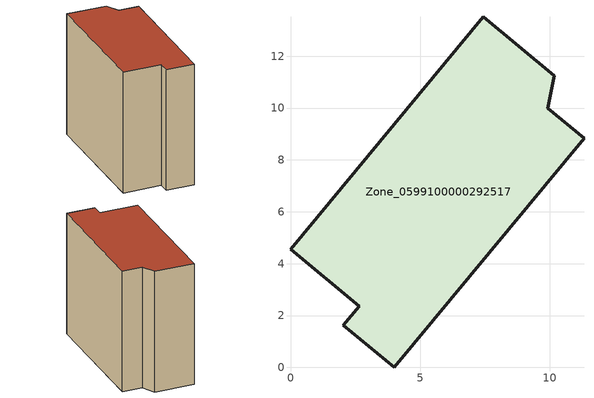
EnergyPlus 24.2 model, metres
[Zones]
Zone_0599100000292517
 floor ground (C_G): 2.04,1.62 2.65,2.36 0,4.55 7.43,13.53 10.17,11.24 9.92,10 11.32,8.84 4,0 z0
 wall outside (C_F): 2.65,2.36 2.04,1.62 4,0 11.32,8.84 9.92,10 10.17,11.24 7.43,13.53 0,4.55 2.65,2.36 z0:11.16
 roof outside (C_R): 7.43,13.53 0,4.55 2.65,2.36 2.04,1.62 4,0 11.32,8.84 9.92,10 10.17,11.24 z11.16
[BUILDING]
Pand.0599100000292517: North Axis=0; Terrain=City; Loads Convergence Tolerance Value=0.04; Temperature Convergence Tolerance Value=0.4; Solar Distribution=FullExterior; Maximum Number of Warmup Days=25; Minimum Number of Warmup Days=1
[Site:Location]
Rotterdam.The.Hague.AP_ZH_NLD Design_Conditions: Latitude=51.96; Longitude=4.45; Time Zone=1; Elevation=-4.5
[SITE:GROUNDTEMPERATURE:BUILDINGSURFACE]
18, 18, 18, 18, 18, 18, 18, 18, 18, 18, 18, 18
[MATERIAL] Thermal Absorptance=0.9; Solar Absorptance=0.7; Visible Absorptance=0.7
Name | Roughness | Thickness | Conductivity | Density | Specific Heat
G.TI.1946 | MediumSmooth | 0.15 | 1 | 540 | 1210
F.TI.1946 | Rough | 0.3 | 0.857143 | 1920 | 840
R.TI.1946 | MediumRough | 0.2 | 0.1 | 1500 | 1000
[CONSTRUCTION]
C_G: G.TI.1946
C_F: F.TI.1946
C_R: R.TI.1946
[ZONE]
Zone_0599100000292517: Type=1; Multiplier=1; Ceiling Height=Autocalculate; Volume=Autocalculate; Floor Area=autocalculate; Part of Total Floor Area=Yes
[ZONEINFILTRATION:DESIGNFLOWRATE]
Infil_Zone_0599100000292517: Zone or ZoneList or Space or SpaceList=Zone_0599100000292517; Schedule=AlwaysOn; Design Flow Rate Calculation Method=Flow/Area; Flow Rate per Floor Area=0.003; Constant Term Coefficient=1; Temperature Term Coefficient=0; Velocity Term Coefficient=0; Velocity Squared Term Coefficient=0
[HVACTEMPLATE:ZONE:IDEALLOADSAIRSYSTEM]
Zone_0599100000292517: Maximum Heating Supply Air Temperature=50; Minimum Cooling Supply Air Temperature=13; Maximum Heating Supply Air Humidity Ratio=0.0156; Minimum Cooling Supply Air Humidity Ratio=0.0077; Heating Limit=NoLimit; Cooling Limit=NoLimit; Dehumidification Control Type=ConstantSensibleHeatRatio; Cooling Sensible Heat Ratio=0.7; Dehumidification Setpoint=60; Humidification Control Type=None; Humidification Setpoint=30; Outdoor Air Method=None; Outdoor Air Flow Rate per Person=0.00944; Outdoor Air Flow Rate per Zone Floor Area=0; Outdoor Air Flow Rate per Zone=0; Demand Controlled Ventilation Type=None; Outdoor Air Economizer Type=NoEconomizer; Heat Recovery Type=None; Sensible Heat Recovery Effectiveness=0.7; Latent Heat Recovery Effectiveness=0.65
[ZONECONTROL:THERMOSTAT]
ThermostatControl_Zone_0599100000292517: Zone or ZoneList=Zone_0599100000292517; Control Type Schedule=DualSetpointControlType; Control 1=Thermostat_Zone_0599100000292517; Temperature Difference Between Cutout And Setpoint=0
[THERMOSTATSETPOINT:DUALSETPOINT]
Thermostat_Zone_0599100000292517: Heating Setpoint Temperature Schedule=HeatingSetpoint_Zone_0599100000292517; Cooling Setpoint Temperature Schedule=CoolingSetpoint_Zone_0599100000292517
[SCHEDULE:COMPACT]
HeatingSetpoint_Zone_0599100000292517: Through: 12/31, For: AllDays, Until: 24:00, 21
CoolingSetpoint_Zone_0599100000292517: Through: 12/31, For: AllDays, Until: 24:00, 24
DualSetpointControlType: Through: 12/31, For: AllDays, Until: 24:00, 4
AlwaysOn: Through: 12/31, For: AllDays, Until: 24:00, 1
